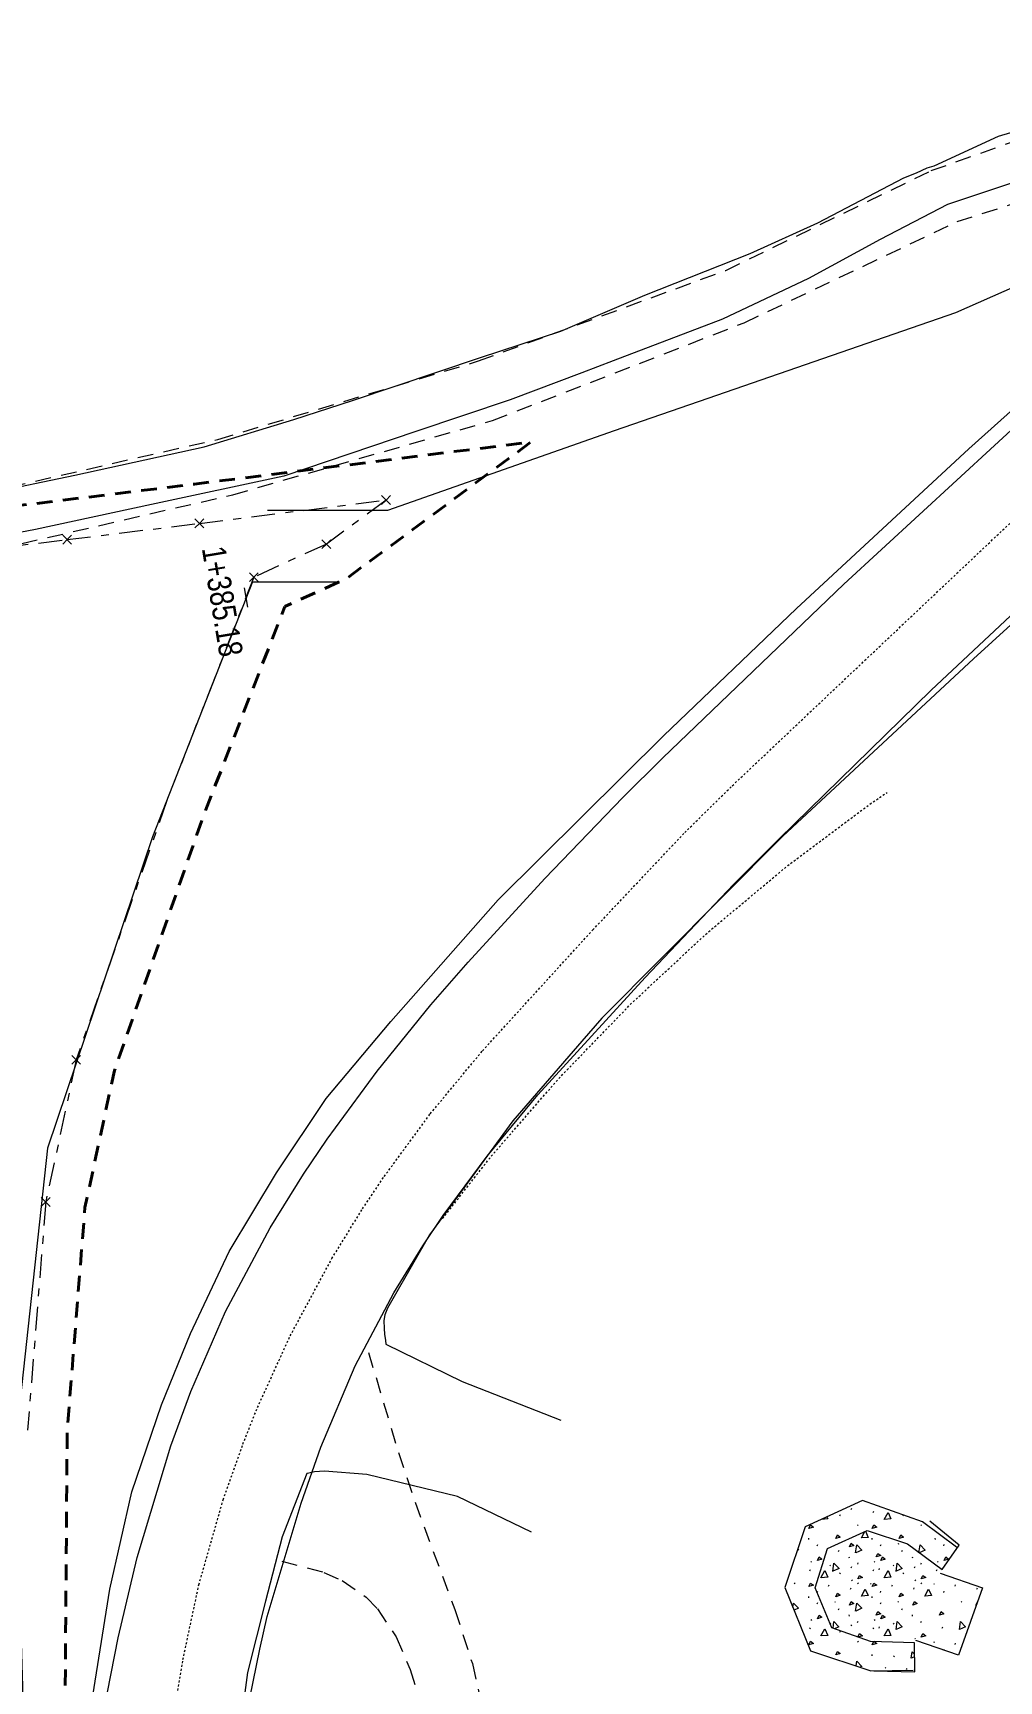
# Model space of a CAD drawing. Header units: metres. Extents: x -703672 to 3951284, y -4124475 to 4104628.
# Drawn here: x 328178.7 to 328227.6, y 4104501.9 to 4104585.2 of the extents above; entities that cross this region are included whole.
import ezdxf

# ---------------------------------------------------------------- set-up
doc = ezdxf.new("R2010")
doc.units = ezdxf.units.M
doc.header["$MEASUREMENT"] = 0
for name, pattern in [('DGN Style 2', [1.3283826688107345, 0.7970296012864407, -0.5313530675242938]), ('DGN Style 4', [0.014126028800000004, 0.007063014400000002, -0.003531507200000001, 0, -0.003531507200000001]), ('DGN Style 7', [2.6567653376214695, 1.195544401929661, -0.5313530675242938, 0.3985148006432204, -0.5313530675242938])]:
    doc.linetypes.add(name, pattern=pattern)
for name, color, linetype, lineweight in [('C-ALGN-STAT1', 8, 'Continuous', 0), ('C-PROP-BASE', 2, 'CONLMT', 0), ('C-PROP-CONS(Alpha)', 7, 'DGN Style 2', 40), ('C-ROAD-UPVD', 253, 'Continuous', 0), ('V-ANNO-PATT', 9, 'Continuous', 0), ('V-ROAD-ASPH', 9, 'Continuous', 0), ('V-SITE-FENC', 251, 'FENCE', 0), ('V-SITE-STRC', 253, 'Continuous', 0), ('V-SITE-WALK', 7, 'Continuous', 0), ('V-TOPO-BKLN', 7, 'DGN Style 4', 0)]:
    doc.layers.add(name, color=color, linetype=linetype, lineweight=lineweight)
doc.styles.add('Style-ENGINEERING', font='ENGINEERING.shx')
doc.linetypes.add('CONLMT', pattern='A,0.10417,-0.00902625,[2,dgnlstyle-tsaec.shx,S=4.133597883597883e-05,R=0,X=0,Y=0],-0.00902625', length=0.1222225)
doc.linetypes.add('FENCE', pattern='A,0.1,-0.01302,[7,dgnlstyle-tsaec.shx,S=0.0001240079365079365,R=0,X=0,Y=0],-0.01302', length=0.12604)

msp = doc.modelspace()

# ---------------------------------------------------------------- linework, layer by layer
at = {"layer": 'C-ALGN-STAT1', "transparency": 33554661, "flags": 128}
msp.add_lwpolyline([(328189.3951021581, 4104557.156681331), (328189.558749661, 4104556.170162455)], dxfattribs=at)
msp.add_lwpolyline([(328189.3951021581, 4104557.156681331), (328189.558749661, 4104556.170162455)], dxfattribs=at)
at = {"layer": 'C-PROP-BASE', "linetype": 'ByBlock'}
for p, q in [((328196.3354283276, 4104561.809535928), (328196.7844411339, 4104561.360523122)), ((328196.5601592376, 4104561.584805018), (328196.3356528346, 4104561.360298615)), ((328196.5601592376, 4104561.584805018), (328196.784890147, 4104561.809535928)), ((328186.8974283276, 4104560.629535928), (328187.3464411339, 4104560.180523122)), ((328187.1221592376, 4104560.404805018), (328186.8976528345, 4104560.180298615)), ((328187.1221592376, 4104560.404805018), (328187.346890147, 4104560.629535927)), ((328180.2134283276, 4104559.810535928), (328180.6624411339, 4104559.361523122)), ((328180.4381592376, 4104559.585805018), (328180.2136528346, 4104559.361298615)), ((328180.4381592376, 4104559.585805018), (328180.6628901471, 4104559.810535927)), ((328193.3204283276, 4104559.581535928), (328193.7694411339, 4104559.132523122)), ((328193.5451592376, 4104559.356805018), (328193.769890147, 4104559.581535927)), ((328193.5451592376, 4104559.356805018), (328193.3206528345, 4104559.132298615)), ((328189.6504283276, 4104557.910535928), (328190.0994411339, 4104557.461523122)), ((328189.8751592376, 4104557.685805018), (328190.099890147, 4104557.910535927)), ((328189.8751592376, 4104557.685805018), (328189.6506528346, 4104557.461298615)), ((328180.6714283277, 4104533.530535928), (328181.120441134, 4104533.081523122)), ((328180.8961592377, 4104533.305805018), (328180.6716528346, 4104533.081298615)), ((328180.8961592377, 4104533.305805018), (328181.1208901471, 4104533.530535928)), ((328179.1314283276, 4104526.354535928), (328179.5804411339, 4104525.905523122)), ((328179.3561592376, 4104526.129805018), (328179.1316528345, 4104525.905298615)), ((328179.3561592376, 4104526.129805018), (328179.580890147, 4104526.354535928))]:
    msp.add_line(p, q, dxfattribs=at)
at = {"layer": 'C-PROP-BASE', "color": 251, "linetype": 'DGN Style 7'}
msp.add_lwpolyline([(328168.4451592375, 4104558.143805018), (328180.4381592374, 4104559.585805019), (328187.1221592374, 4104560.404805019), (328196.5601592371, 4104561.584805018), (328193.5451592374, 4104559.356805019), (328189.8751592375, 4104557.685805018), (328185.4841592374, 4104546.412805018), (328180.8961592375, 4104533.305805018), (328179.3561592374, 4104526.129805018), (328178.4391592373, 4104514.595805017)], dxfattribs=at)
at = {"layer": 'C-PROP-CONS(Alpha)', "color": 9, "transparency": 33554661, "flags": 128}
msp.add_lwpolyline([(328051.3527000129, 4102748.37939936), (328033.3155557459, 4102763.759859016), (328008.635876491, 4102785.194791595), (328001.0587122234, 4102791.754994317), (327978.7635198684, 4102811.492673358), (327966.1439298082, 4102822.81362133), (327961.8799502737, 4102829.347595384), (327957.057644274, 4102838.760785415), (327950.9142166439, 4102852.447486374), (327944.9108842695, 4102882.46314165), (327922.9503158275, 4102979.617200589), (327922.1960612735, 4102984.074704956), (327896.895254712, 4103096.805002357), (327873.602682129, 4103197.996084934), (327970.2778919048, 4103222.03458913), (327945.2853782952, 4103305.343080384), (327930.2819876203, 4103330.564998057), (327883.5789010234, 4103409.045375251), (327883.5789010235, 4103409.045375251), (327870.9613363898, 4103413.475533437), (327831.8293273544, 4103476.306306486), (327799.6734495071, 4103521.613691107), (327806.6592676204, 4103526.955593927), (327784.9216440988, 4103571.617824119), (327626.2738909589, 4103555.289453546), (327612.5795421994, 4103537.316554541), (327610.912267143, 4103605.482858766), (327464.3899750119, 4103600.408329677), (327376.9287606052, 4103410.137822579), (327521.4700117525, 4103346.727226583), (327528.8281654069, 4103347.647212733), (327568.3287292437, 4103211.27215154), (327234.5934998402, 4103358.397358307), (327245.9429127203, 4103450.162797557), (327247.4057606828, 4103462.282137395), (327240.1466832621, 4103465.304146356), (327209.4846702361, 4103470.912804143), (327163.5775247305, 4103479.173001934), (327097.1773292364, 4103490.791457197), (327094.8037589096, 4103490.336329404), (327087.5669605479, 4103491.465917642), (327077.449539086, 4103494.95888159), (327074.0302851388, 4103496.139353393), (327072.3445527111, 4103496.70369043), (327040.4265800085, 4103507.290822693), (327024.6254833043, 4103509.746641063), (327005.0554566061, 4103511.621346213), (326997.3663593705, 4103513.401218432), (326987.1858611336, 4103509.176851866), (326924.9401869376, 4103516.679666858), (326868.1898380349, 4103514.452095245, -0.4874798272826256), (326842.7291952347, 4103544.504835935), (326855.8128268328, 4103607.653487044), (326872.3549334486, 4103674.829124694), (326885.7849688843, 4103716.963841686), (326897.1820855098, 4103756.392376348), (326911.8079730987, 4103792.562866542), (326942.7784593481, 4103859.495280759), (326985.0309523789, 4103937.170100313), (327038.3759761521, 4104017.339902852), (327049.9699591843, 4104031.93014326), (327093.2772874826, 4104085.216318096), (327121.0561478767, 4104115.05712215), (327147.4927338528, 4104141.109056442), (327201.0579048989, 4104189.950156559), (327247.8236230445, 4104227.241544621), (327274.2756034104, 4104246.458416275), (327310.9052788371, 4104272.189052842), (327338.7507480193, 4104290.682435896), (327394.3822770293, 4104323.718145463), (327454.7797406209, 4104356.193582261), (327554.8217139727, 4104397.588329164), (327560.1573850386, 4104391.696800068), (327629.8959608893, 4104414.015198105), (327759.0313031515, 4104448.398455133), (327757.2739255879, 4104455.165774307), (328107.0540342975, 4104542.510103815), (328119.3380608568, 4104542.510103815), (328124.6483431717, 4104536.17317302), (328129.4254646109, 4104518.549251009), (328131.921990407, 4104503.029638088), (328135.078302787, 4104500.213224401), (328154.085317786, 4104500.667789092), (328149.8985258908, 4104547.783738694), (328149.7745655841, 4104555.824714896), (328168.0966631506, 4104560.116307975), (328180.1971601305, 4104561.571233069), (328186.8764764442, 4104562.389659171), (328203.8937110046, 4104564.517264253), (328194.5649608789, 4104557.623580912), (328191.4437345657, 4104556.202444898), (328187.3603782359, 4104545.719257489), (328182.8253075863, 4104532.763466077), (328181.3393865761, 4104525.839460123), (328180.4385673145, 4104514.508980992), (328180.3416913476, 4104501.519693172), (328182.9952471908, 4104464.369911368), (328121.0450735461, 4104464.115166628), (328089.3117504606, 4104492.939601823), (327768.6929376793, 4104411.193379837), (327762.394272341, 4104435.44831491), (327630.6153729495, 4104402.081270727), (327568.961239384, 4104381.975780278), (327586.7809209799, 4104362.299684941), (327579.7950375145, 4104360.190021981), (327526.9949811692, 4104339.560635842), (327472.178603134, 4104315.449356015), (327377.0616109308, 4104262.394203749), (327337.8150383515, 4104235.453131521), (327331.8477650884, 4104234.203481648), (327216.3820695355, 4104145.337984444), (327178.5929724798, 4104112.042658567), (327136.6371358891, 4104068.619937841), (327133.1617217513, 4104062.073926368), (327081.9927725713, 4104002.304896605), (327197.9125123062, 4103949.973291562), (327165.5484697489, 4103878.060140899), (327236.1839484199, 4103839.517953459), (327385.373955234, 4103849.829860281), (327376.9496945368, 4103947.711745712), (327522.7087312953, 4103959.659207741), (327570.1209276664, 4103966.104005254), (327619.9429955619, 4103970.187781311), (327675.5802737248, 4103972.189662043), (327840.2462419602, 4103985.686872555), (327861.3262067086, 4103740.757760243), (327930.6420660896, 4103742.354851621), (327992.4427256854, 4103748.227855178), (328033.5029494578, 4103744.724846469), (328070.8848923553, 4103745.586155542), (328069.9830035489, 4103756.769478619), (328241.8330771768, 4103770.442215998), (328288.4642937218, 4103241.598537642), (328052.9743225681, 4103223.495877456), (328046.3409570817, 4103208.988679592), (328077.9633670195, 4102853.33535271), (328045.914018165, 4102815.224954779), (328124.4115326538, 4102748.37939936)], format="xyb", dxfattribs=at)
at = {"layer": 'C-ROAD-UPVD', "linetype": 'Continuous', "flags": 128}
for points in [[(328206.4659347311, 4104570.576029525), (328209.6369347309, 4104571.926029525), (328214.973934731, 4104574.036029525), (328218.388934731, 4104575.582029525), (328222.7389347309, 4104577.859029524), (328223.3839347309, 4104578.117029524), (328223.9229347311, 4104578.369029525), (328224.266934731, 4104578.471029525), (328227.5299347311, 4104579.959029525), (328236.6729347311, 4104582.677029524), (328241.6189347311, 4104584.203029525), (328247.5699347309, 4104585.906029525), (328253.527934731, 4104587.497029525), (328258.1109347311, 4104588.453029525), (328258.537934731, 4104588.528029525), (328261.206934731, 4104589.177029524)], [(328261.464934731, 4104586.394029525), (328252.905934731, 4104585.216029525), (328245.807934731, 4104583.181029525), (328235.378934731, 4104579.692029525), (328228.5919347311, 4104577.724029525), (328224.9379347309, 4104576.519029525), (328221.5479347311, 4104574.738029525), (328217.9229347311, 4104572.783029525), (328213.5669347311, 4104570.718029525), (328208.0359347309, 4104568.612029525), (328206.4659347311, 4104568.017029525)], [(328156.4659347311, 4104558.360029525), (328157.170934731, 4104558.462029525), (328158.6649347311, 4104558.673029525), (328160.2359347311, 4104558.893029524), (328161.8469347309, 4104559.141029525), (328166.697934731, 4104559.969029524), (328172.2489347309, 4104561.054029525), (328176.4379347309, 4104561.932029525), (328180.818934731, 4104562.835029525), (328187.3679347311, 4104564.280029525), (328191.8899347309, 4104565.656029525), (328194.858934731, 4104566.618029525), (328201.337934731, 4104568.777029525), (328205.3909347309, 4104570.118029525), (328206.4659347311, 4104570.576029525)], [(328206.4659347311, 4104545.590029525), (328210.5799347309, 4104549.671029524), (328217.3039347311, 4104556.100029524), (328226.0159347309, 4104564.168029524), (328233.615934731, 4104570.967029525)], [(328206.4659347311, 4104568.017029525), (328202.839934731, 4104566.643029524), (328198.067934731, 4104565.048029525), (328191.392934731, 4104562.794029525), (328184.709934731, 4104561.360029525), (328178.839934731, 4104560.102029525), (328170.9019347311, 4104558.589029524)], [(328247.5739347311, 4104541.320029525), (328247.746934731, 4104541.646029525), (328247.7869347311, 4104542.001029524), (328247.7489347309, 4104542.450029525), (328247.7089347311, 4104542.682029525), (328245.1199347309, 4104551.335029525), (328242.3599347309, 4104557.673029525), (328242.246934731, 4104557.900029525), (328239.1569347309, 4104561.134029524), (328237.1349347311, 4104563.180029524), (328236.9309347309, 4104563.190029525), (328236.8159347309, 4104563.181029525), (328226.260934731, 4104553.562029525), (328216.6189347311, 4104544.600029524), (328207.469934731, 4104535.410029524), (328206.4659347311, 4104534.252029525)], [(328180.486934731, 4104478.254029525), (328180.391934731, 4104483.803029525), (328180.6279347311, 4104491.750029525), (328181.4249347309, 4104499.283029525), (328182.5939347311, 4104506.563029524), (328183.7049347309, 4104511.492029524), (328185.213934731, 4104515.878029525), (328186.6719347311, 4104519.488029525), (328188.632934731, 4104523.630029525), (328191.0229347312, 4104527.602029525), (328193.530934731, 4104531.353029524), (328196.8029347309, 4104535.248029524), (328202.2259347311, 4104541.383029525), (328206.4659347311, 4104545.590029525)], [(328206.4659347311, 4104534.252029525), (328202.9719347309, 4104530.222029524), (328198.7599347311, 4104524.469029524), (328196.902934731, 4104521.238029525), (328196.6339347309, 4104520.765029524), (328196.5019347309, 4104520.419029525), (328196.4559347311, 4104520.148029524), (328196.464934731, 4104519.735029525), (328196.4859347311, 4104519.456029525), (328196.5269347311, 4104519.137029524), (328196.5539347311, 4104518.948029525), (328200.4039347309, 4104517.063029524), (328205.3899347309, 4104515.099029525)], [(328203.908934731, 4104509.446029525), (328200.1749347309, 4104511.246029525), (328195.584934731, 4104512.355029525), (328193.453934731, 4104512.533029525), (328192.9409347309, 4104512.493029525), (328192.655934731, 4104512.426029525), (328192.5539347311, 4104512.405029525), (328191.3129347309, 4104509.218029525), (328190.4609347309, 4104505.961029524), (328189.561934731, 4104502.355029525), (328188.953934731, 4104497.819029524), (328188.5639347311, 4104493.720029525), (328188.0129347311, 4104486.652029525), (328187.9689347311, 4104479.787029525), (328188.0429347309, 4104478.254029525)]]:
    msp.add_lwpolyline(points, dxfattribs=at)
at = {"layer": 'V-ANNO-PATT'}
for p, q in [((328219.5050106219, 4104510.276603653, 11.89368751926842), (328219.5334906589, 4104510.340523635, 11.89367163345256)), ((328220.0804505146, 4104510.588363563, 11.89411149354505), (328220.1089305517, 4104510.652283545, 11.89409560772918)), ((328221.1886896537, 4104510.439963606, 11.8954973878721), (328221.2171696908, 4104510.503963587, 11.89548144122845)), ((328222.7050085106, 4104510.276603653, 11.89736342714606), (328222.720354987, 4104510.311046954, 11.89735486706948)), ((328220.3930896389, 4104509.821963784, 11.89505335987416), (328220.4214895829, 4104509.779323797, 11.89511840476315)), ((328223.5930875276, 4104509.821963784, 11.8987292677518), (328223.6214874717, 4104509.779323797, 11.89879431264079)), ((328217.9112506811, 4104509.140443982, 11.89272060947717), (328217.9183706206, 4104509.076524, 11.89277738976817)), ((328218.3542100595, 4104508.76340409, 11.89351612835083), (328218.3826100967, 4104508.827404072, 11.89350008980949)), ((328221.1112485698, 4104509.140443982, 11.89639651735481), (328221.1183685093, 4104509.076524, 11.89645329764581)), ((328221.5542079482, 4104508.76340409, 11.89719203622847), (328221.5826079854, 4104508.827404072, 11.89717599768713)), ((328222.4421021198, 4104508.891042219, 11.09429959336469), (328222.4704586656, 4104508.848409236, 11.09254896123331)), ((328224.3112464585, 4104509.140443982, 11.90007242523245), (328224.318366398, 4104509.076524, 11.90012920552346)), ((328224.754205837, 4104508.76340409, 11.90086794410611), (328224.7826058741, 4104508.827404072, 11.90085190556476)), ((328218.0425295703, 4104507.967964321, 11.89376290553705), (328218.0710095144, 4104507.925324333, 11.89382804232373)), ((328218.9994887811, 4104507.787164372, 11.89499965656996), (328219.0278887251, 4104507.744524385, 11.89506470145895)), ((328219.4339690927, 4104508.472124175, 11.89497794551231), (328219.4624491298, 4104508.536124156, 11.89496199886866)), ((328219.9613071502, 4104508.209634379, 11.16736785849888), (328219.9683830172, 4104508.145724899, 11.16596385646568)), ((328220.4037692393, 4104507.832656431, 11.14528508181697), (328220.432192375, 4104507.896645898, 11.14546793660377)), ((328221.2425274591, 4104507.967964321, 11.89743881341468), (328221.2710074031, 4104507.925324333, 11.89750395020137)), ((328222.1994866698, 4104507.787164372, 11.8986755644476), (328222.2278866138, 4104507.744524385, 11.89874060933659)), ((328222.6339669814, 4104508.472124175, 11.89865385338994), (328222.6624470185, 4104508.536124156, 11.8986379067463)), ((328223.1594110123, 4104508.209634379, 11.05722391938104), (328223.1664868793, 4104508.145724899, 11.05581991734785)), ((328223.6018731014, 4104507.832656431, 11.03514114269913), (328223.6302962372, 4104507.896645898, 11.03532399748593)), ((328224.4425253478, 4104507.967964321, 11.90111472129232), (328224.4710052919, 4104507.925324333, 11.90117985807901)), ((328217.9886891969, 4104507.499724456, 11.89405708338155), (328218.017169234, 4104507.563724437, 11.8940411367379)), ((328219.5050080538, 4104507.336364503, 11.8959231226555), (328219.5334880909, 4104507.400284484, 11.89590723683963)), ((328220.0804479464, 4104507.648124414, 11.89634709693213), (328220.1089279835, 4104507.712044394, 11.89633121111627)), ((328220.0917772204, 4104507.03734734, 11.1415910006412), (328220.1202137187, 4104506.994714357, 11.13983761491134)), ((328221.1886870856, 4104507.499724456, 11.89773299125919), (328221.2171671228, 4104507.563724437, 11.89771704461555)), ((328221.4827075488, 4104507.541424368, 11.10283857346088), (328221.5112106371, 4104507.605413835, 11.1030186746492)), ((328222.7050059425, 4104507.336364503, 11.89959903053314), (328222.7334859796, 4104507.400284484, 11.89958314471728)), ((328223.2804458351, 4104507.648124414, 11.90002300480977), (328223.3089258722, 4104507.712044394, 11.90000711899391)), ((328223.2898810824, 4104507.03734734, 11.03144706152337), (328223.3183175809, 4104506.994714357, 11.02969367579351)), ((328224.3886849743, 4104507.499724456, 11.90140889913683), (328224.4171650115, 4104507.563724437, 11.90139295249318)), ((328217.1930891821, 4104506.881724634, 11.8936130553836), (328217.2214891261, 4104506.839084647, 11.8936781002726)), ((328217.911248113, 4104506.200204831, 11.89495621286425), (328217.9183680525, 4104506.13628485, 11.89501299315526)), ((328218.354892381, 4104506.405851285, 11.18994488368884), (328218.3833954195, 4104506.469760765, 11.19012353439935)), ((328218.9301860827, 4104506.717559977, 11.1757907618551), (328218.9586891211, 4104506.781469458, 11.17596941256561)), ((328220.0376767361, 4104506.569184401, 11.13495452580611), (328220.0661798245, 4104506.633173868, 11.13513462699443)), ((328220.3930870708, 4104506.881724634, 11.89728896326125), (328220.4214870148, 4104506.839084647, 11.89735400815024)), ((328221.0480572819, 4104506.856577095, 11.10537437580173), (328221.0764138277, 4104506.813944112, 11.10362374367035)), ((328221.1112460017, 4104506.200204831, 11.89863212074189), (328221.1183659412, 4104506.13628485, 11.8986889010329)), ((328221.552996243, 4104506.405851285, 11.07980094457101), (328221.5814992815, 4104506.469760765, 11.07997959528151)), ((328222.1282899447, 4104506.717559977, 11.06564682273726), (328222.1567929832, 4104506.781469458, 11.06582547344778)), ((328223.2357805982, 4104506.569184401, 11.02481058668828), (328223.2642836866, 4104506.633173868, 11.0249906878766)), ((328223.5930849595, 4104506.881724634, 11.90096487113888), (328223.6214849035, 4104506.839084647, 11.90102991602787)), ((328224.2461611441, 4104506.856577095, 10.9952304366839), (328224.2745176898, 4104506.813944112, 10.99347980455251)), ((328224.7511001051, 4104506.405851285, 10.96965700545316), (328224.7796031435, 4104506.469760765, 10.96983565616368)), ((328225.3263938068, 4104506.717559977, 10.95550288361943), (328225.3548968453, 4104506.781469458, 10.95568153432994)), ((328226.4338844604, 4104506.569184401, 10.91466664757044), (328226.4623875486, 4104506.633173868, 10.91484674875876)), ((328218.3542074915, 4104505.82316494, 11.89575173173792), (328218.3826075286, 4104505.887164922, 11.89573569319657)), ((328219.2421622609, 4104505.951286107, 11.15113412160179), (328219.2705188067, 4104505.908653125, 11.1493834894704)), ((328219.4339665246, 4104505.531885025, 11.89721354889939), (328219.4624465617, 4104505.595885006, 11.89719760225574)), ((328219.9594711534, 4104505.269878269, 11.11405844761814), (328219.9665470204, 4104505.205968788, 11.11265444558494)), ((328221.5542053802, 4104505.82316494, 11.89942763961555), (328221.5826054174, 4104505.887164922, 11.89941160107421)), ((328222.440266123, 4104505.951286107, 11.04099018248395), (328222.4686226687, 4104505.908653125, 11.03923955035256)), ((328222.6339644133, 4104505.531885025, 11.90088945677703), (328222.6624444504, 4104505.595885006, 11.90087351013339)), ((328223.1575750155, 4104505.269878269, 11.00391450850031), (328223.1646508825, 4104505.205968788, 11.00251050646711)), ((328225.6383699852, 4104505.951286107, 10.93084624336611), (328225.6667265308, 4104505.908653125, 10.92909561123473)), ((328217.9886866289, 4104504.559485306, 11.89629268676863), (328218.017166666, 4104504.623485287, 11.89627674012499)), ((328218.0425270023, 4104505.02772517, 11.89599850892412), (328218.0710069463, 4104504.985085182, 11.89606364571082)), ((328218.999486213, 4104504.846925222, 11.89723525995704), (328219.027886157, 4104504.804285234, 11.89730030484603)), ((328219.5050054857, 4104504.396125353, 11.89815872604259), (328219.5334855228, 4104504.460045335, 11.89814284022673)), ((328220.0804453783, 4104504.707885263, 11.89858270031922), (328220.1089254154, 4104504.771805244, 11.89856681450335)), ((328220.4019332425, 4104504.892900319, 11.09197567093623), (328220.4303563782, 4104504.956889787, 11.09215852572303)), ((328221.1886845176, 4104504.559485306, 11.89996859464627), (328221.2171645547, 4104504.623485287, 11.89995264800263)), ((328221.242524891, 4104505.02772517, 11.89967441680177), (328221.271004835, 4104504.985085182, 11.89973955358845)), ((328221.4808715519, 4104504.601668257, 11.04952916258014), (328221.5093746402, 4104504.665657724, 11.04970926376846)), ((328222.1994841017, 4104504.846925222, 11.90091116783468), (328222.2278840458, 4104504.804285234, 11.90097621272368)), ((328223.6000371046, 4104504.892900319, 10.98183173181839), (328223.6284602403, 4104504.956889787, 10.9820145866052)), ((328224.678975414, 4104504.601668257, 10.9393852234623), (328224.7074785024, 4104504.665657724, 10.93956532465062)), ((328220.3930845027, 4104503.941485485, 11.89952456664833), (328220.4214844467, 4104503.898845497, 11.89958961153732)), ((328223.2880450857, 4104504.097591229, 10.97813765064263), (328223.316481584, 4104504.054958246, 10.97638426491277)), ((328224.2443251473, 4104503.916820983, 10.94192102580315), (328224.272681693, 4104503.874188001, 10.94017039367177)), ((328225.32455781, 4104503.777803866, 10.90219347273869), (328225.3530608484, 4104503.841713347, 10.9023721234492)), ((328221.1112434337, 4104503.259965681, 11.90086772412899), (328221.1183633731, 4104503.1960457, 11.90092450441999)), ((328222.2344075525, 4104503.144975611, 11.59535042665423), (328222.2631287531, 4104503.194517786, 11.555004721156)), ((328224.7600262898, 4104503.490226125, 10.91641504953481), (328224.7777671467, 4104503.530004654, 10.91652624528295)), ((328221.7973484119, 4104502.614750485, 12.02637675388608), (328221.825586869, 4104502.58174301, 12.05353970286414)), ((328222.8777640673, 4104502.50712011, 12.12084556886587), (328222.9064849658, 4104502.556600356, 12.08055050787757))]:
    msp.add_line(p, q, dxfattribs=at)
at = {"layer": 'V-ANNO-PATT', "extrusion": (-0.001148720878686778, 0.000760347746221001, 0.9999990511553738), "elevation": 2755.716216192596, "flags": 128}
msp.add_lwpolyline([(328221.5430803478, 4104509.176008538), (328221.7349203479, 4104509.538248539), (328221.8841203477, 4104509.204408538), (328221.5502003478, 4104509.17600854)], dxfattribs=at)
at = {"layer": 'V-ANNO-PATT', "extrusion": (-0.001148720881531295, 0.0007603477496951992, 0.9999990511553678), "elevation": 2755.716229518851, "flags": 128}
msp.add_lwpolyline([(328217.7361203465, 4104508.728408526), (328217.8213203461, 4104508.906008525), (328217.9634003464, 4104508.799448527), (328217.7361203465, 4104508.728408526)], dxfattribs=at)
at = {"layer": 'V-ANNO-PATT', "extrusion": (6.28628525024134e-05, 0.000118700013707301, 0.9999999909792844), "elevation": 519.7308889232252, "flags": 128}
msp.add_lwpolyline([(328218.5445749595, 4104510.052067293), (328218.5460959206, 4104510.054939229)], dxfattribs=at)
at = {"layer": 'V-ANNO-PATT', "extrusion": (-0.001148720877803527, 0.0007603477448887193, 0.9999990511553759), "elevation": 2755.716211014128, "flags": 128}
msp.add_lwpolyline([(328218.6357910552, 4104509.312546953), (328218.684120348, 4104509.20440854), (328218.350200348, 4104509.176008541)], dxfattribs=at)
at = {"layer": 'V-ANNO-PATT', "extrusion": (4.04029676259305e-05, 7.623323785492604e-05, 0.9999999962780469), "elevation": 337.3237523866079, "flags": 128}
msp.add_lwpolyline([(328220.5955218727, 4104509.140090368), (328220.7697768711, 4104509.468878658)], dxfattribs=at)
at = {"layer": 'V-ANNO-PATT', "extrusion": (0.0344143162948247, -0.01814172236970312, 0.9992429798319429), "elevation": -63156.22392671904, "flags": 128}
msp.add_lwpolyline([(3783955.448166218, 1622473.27980625), (3783955.236635724, 1622473.010426713), (3783955.05588446, 1622473.292628957)], dxfattribs=at)
at = {"layer": 'V-ANNO-PATT', "extrusion": (-0.001148720882347998, 0.0007603477486062634, 0.9999990511553678), "elevation": 2755.716224781242, "flags": 128}
msp.add_lwpolyline([(328220.9361203464, 4104508.728408535), (328221.0213203461, 4104508.906008534), (328221.1634003463, 4104508.799448533), (328220.9361203464, 4104508.728408535)], dxfattribs=at)
at = {"layer": 'V-ANNO-PATT', "extrusion": (-0.001148720879585472, 0.0007603477508557408, 0.9999990511553691), "elevation": 2755.716234920959, "flags": 128}
msp.add_lwpolyline([(328219.0904403479, 4104508.22056853), (328219.175640348, 4104508.398168531), (328219.3177203477, 4104508.29160853), (328219.0904403479, 4104508.22056853)], dxfattribs=at)
at = {"layer": 'V-ANNO-PATT', "extrusion": (0.0344143163443592, -0.01814172236367276, 0.9992429798303463), "elevation": -63156.22388570907, "flags": 128}
msp.add_lwpolyline([(3783954.37486052, 1622473.624569548), (3783954.571701052, 1622473.631959109), (3783954.543638024, 1622473.456590279), (3783954.37486052, 1622473.624569548)], dxfattribs=at)
at = {"layer": 'V-ANNO-PATT', "extrusion": (-0.001148720878489901, 0.0007603477467669033, 0.9999990511553737), "elevation": 2755.716218497877, "flags": 128}
msp.add_lwpolyline([(328220.0954003481, 4104507.48984854), (328220.1517203479, 4104507.89584854), (328220.4061203481, 4104507.63312854), (328220.1020403481, 4104507.492248541)], dxfattribs=at)
at = {"layer": 'V-ANNO-PATT', "extrusion": (-0.001148720877997491, 0.0007603477494770999, 0.9999990511553721), "elevation": 2755.716229783529, "flags": 128}
msp.add_lwpolyline([(328222.2904403479, 4104508.22056853), (328222.375640348, 4104508.398168529), (328222.517720348, 4104508.291608531), (328222.2904403479, 4104508.22056853)], dxfattribs=at)
at = {"layer": 'V-ANNO-PATT', "extrusion": (-0.001148720878687125, 0.0007603477475769058, 0.9999990511553728), "elevation": 2755.716221757811, "flags": 128}
msp.add_lwpolyline([(328223.295400348, 4104507.489848541), (328223.3517203478, 4104507.895848541), (328223.6061203481, 4104507.633128541), (328223.3020403479, 4104507.492248541)], dxfattribs=at)
at = {"layer": 'V-ANNO-PATT', "extrusion": (-0.00114872087918064, 0.0007603477475466103, 0.9999990511553722), "elevation": 2755.716221471477, "flags": 128}
msp.add_lwpolyline([(328217.1679669371, 4104507.672529733), (328217.2061203478, 4104507.633128538), (328217.1452846585, 4104507.604943416)], dxfattribs=at)
at = {"layer": 'V-ANNO-PATT', "extrusion": (-0.001148720878597498, 0.0007603477451811428, 0.9999990511553746), "elevation": 2755.716211953792, "flags": 128}
msp.add_lwpolyline([(328218.165480348, 4104507.108648538), (328218.2507603477, 4104507.286248537), (328218.3928403478, 4104507.179688537), (328218.165480348, 4104507.108648538)], dxfattribs=at)
at = {"layer": 'V-ANNO-PATT', "extrusion": (0.03441431630704776, -0.01814172240173778, 0.9992429798309403), "elevation": -63156.22405419362, "flags": 128}
msp.add_lwpolyline([(3783952.885084613, 1622473.796133756), (3783953.270544103, 1622473.935521434), (3783953.156664374, 1622473.587997958), (3783952.890302618, 1622473.791377493)], dxfattribs=at)
at = {"layer": 'V-ANNO-PATT', "extrusion": (0.03441431629158707, -0.01814172237246934, 0.999242979832004), "elevation": -63156.22393913565, "flags": 128}
msp.add_lwpolyline([(3783954.555377388, 1622472.19279601), (3783954.752217919, 1622472.20018557), (3783954.72415489, 1622472.024816741), (3783954.555377388, 1622472.19279601)], dxfattribs=at)
at = {"layer": 'V-ANNO-PATT', "extrusion": (-0.001148720878880944, 0.0007603477453172476, 0.9999990511553742), "elevation": 2755.716212419406, "flags": 128}
msp.add_lwpolyline([(328221.3654803477, 4104507.10864854), (328221.4507603476, 4104507.286248541), (328221.5928403476, 4104507.179688539), (328221.3654803477, 4104507.10864854)], dxfattribs=at)
at = {"layer": 'V-ANNO-PATT', "extrusion": (0.0344143163005981, -0.01814172235533899, 0.9992429798320048), "elevation": -63156.22386586644, "flags": 128}
msp.add_lwpolyline([(3783954.378039289, 1622470.961215493), (3783954.76349878, 1622471.100603171), (3783954.64961905, 1622470.753079694), (3783954.383257294, 1622470.95645923)], dxfattribs=at)
at = {"layer": 'V-ANNO-PATT', "extrusion": (-0.001148720878143986, 0.0007603477452717946, 0.9999990511553752), "elevation": 2755.716212474734, "flags": 128}
msp.add_lwpolyline([(328224.5654803485, 4104507.108648546), (328224.6507603484, 4104507.286248547), (328224.7928403484, 4104507.179688548), (328224.5654803485, 4104507.108648546)], dxfattribs=at)
at = {"layer": 'V-ANNO-PATT', "extrusion": (-0.001148720876993997, 0.0007603477463193408, 0.9999990511553757), "elevation": 2755.716217151839, "flags": 128}
msp.add_lwpolyline([(328218.3430803483, 4104506.235768538), (328218.5349203483, 4104506.598008539), (328218.6841203482, 4104506.264168536), (328218.3502003482, 4104506.235768538)], dxfattribs=at)
at = {"layer": 'V-ANNO-PATT', "extrusion": (0.03441431634201036, -0.01814172237348783, 0.999242979830249), "elevation": -63156.22392676603, "flags": 128}
msp.add_lwpolyline([(3783953.14146227, 1622472.490747611), (3783953.338340085, 1622472.498066391), (3783953.310277056, 1622472.322697562), (3783953.14146227, 1622472.490747611)], dxfattribs=at)
at = {"layer": 'V-ANNO-PATT', "extrusion": (-0.001148720877813852, 0.0007603477469047435, 0.9999990511553742), "elevation": 2755.716219285539, "flags": 128}
msp.add_lwpolyline([(328221.5430803481, 4104506.23576854), (328221.7349203482, 4104506.598008538), (328221.8841203484, 4104506.264168538), (328221.5502003483, 4104506.23576854)], dxfattribs=at)
at = {"layer": 'V-ANNO-PATT', "extrusion": (0.03441431628936403, -0.0181417223072099, 0.9992429798332656), "elevation": -63156.22367200754, "flags": 128}
msp.add_lwpolyline([(3783954.634251775, 1622469.656217157), (3783954.83112959, 1622469.663535937), (3783954.803066562, 1622469.488167107), (3783954.634251775, 1622469.656217157)], dxfattribs=at)
at = {"layer": 'V-ANNO-PATT', "extrusion": (-0.001148720879502931, 0.0007603477529137153, 0.9999990511553678), "elevation": 2755.716243395015, "flags": 128}
msp.add_lwpolyline([(328217.7361203476, 4104505.788168524), (328217.8213203475, 4104505.965768524), (328217.9634003475, 4104505.859208526), (328217.7361203476, 4104505.788168524)], dxfattribs=at)
at = {"layer": 'V-ANNO-PATT', "extrusion": (-0.001148720881557133, 0.0007603477482268615, 0.999999051155369), "elevation": 2755.716223483563, "flags": 128}
msp.add_lwpolyline([(328219.090440347, 4104505.280328538), (328219.1756403469, 4104505.457928538), (328219.3177203468, 4104505.351368538), (328219.090440347, 4104505.280328538)], dxfattribs=at)
at = {"layer": 'V-ANNO-PATT', "extrusion": (0.03441431628868279, -0.01814172234005329, 0.9992429798326926), "elevation": -63156.22380703693, "flags": 128}
msp.add_lwpolyline([(3783952.452142783, 1622471.926353409), (3783952.862044694, 1622471.925444345), (3783952.636212338, 1622471.637851692), (3783952.455461073, 1622471.920053937)], dxfattribs=at)
at = {"layer": 'V-ANNO-PATT', "extrusion": (-0.00114872087984315, 0.00076034775246009, 0.9999990511553678), "elevation": 2755.716241421441, "flags": 128}
msp.add_lwpolyline([(328220.9361203471, 4104505.788168521), (328221.0213203472, 4104505.96576852), (328221.1634003471, 4104505.859208522), (328220.9361203471, 4104505.788168521)], dxfattribs=at)
at = {"layer": 'V-ANNO-PATT', "extrusion": (-0.001148720880195964, 0.0007603477475738678, 0.9999990511553711), "elevation": 2755.716221250103, "flags": 128}
msp.add_lwpolyline([(328222.2904403471, 4104505.280328533), (328222.3756403473, 4104505.457928535), (328222.5177203472, 4104505.351368533), (328222.2904403471, 4104505.280328533)], dxfattribs=at)
at = {"layer": 'V-ANNO-PATT', "extrusion": (0.03441431632979983, -0.0181417223631162, 0.999242979830858), "elevation": -63156.22388820331, "flags": 128}
msp.add_lwpolyline([(3783953.94345867, 1622469.095246675), (3783954.353360581, 1622469.094337609), (3783954.127528226, 1622468.806744959), (3783953.946776962, 1622469.088947204)], dxfattribs=at)
at = {"layer": 'V-ANNO-PATT', "extrusion": (-0.001148720878376216, 0.0007603477478779679, 0.9999990511553729), "elevation": 2755.71622309556, "flags": 128}
msp.add_lwpolyline([(328216.92291464, 4104504.747953755), (328216.9517203477, 4104504.955608538), (328217.206120348, 4104504.692888537), (328216.9866318111, 4104504.591199689)], dxfattribs=at)
at = {"layer": 'V-ANNO-PATT', "extrusion": (0.03441431634721062, -0.01814172228024896, 0.9992429798317627), "elevation": -63156.2235423597, "flags": 128}
msp.add_lwpolyline([(3783951.776597563, 1622472.246964681), (3783951.973438093, 1622472.254354241), (3783951.945375064, 1622472.078985411), (3783951.776597563, 1622472.246964681)], dxfattribs=at)
at = {"layer": 'V-ANNO-PATT', "extrusion": (-0.001148720878753588, 0.0007603477477210397, 0.9999990511553726), "elevation": 2755.716222327591, "flags": 128}
msp.add_lwpolyline([(328220.0954003476, 4104504.549608533), (328220.1517203477, 4104504.955608534), (328220.4061203477, 4104504.692888536), (328220.1020403478, 4104504.552008535)], dxfattribs=at)
at = {"layer": 'V-ANNO-PATT', "extrusion": (0.03441431638661164, -0.01814172231404354, 0.9992429798297923), "elevation": -63156.22366813749, "flags": 128}
msp.add_lwpolyline([(3783951.957985445, 1622470.813156906), (3783952.154825975, 1622470.820546466), (3783952.126762948, 1622470.645177637), (3783951.957985445, 1622470.813156906)], dxfattribs=at)
at = {"layer": 'V-ANNO-PATT', "extrusion": (0.0344143163534996, -0.01814172228326817, 0.9992429798314914), "elevation": -63156.22355268784, "flags": 128}
msp.add_lwpolyline([(3783953.267975612, 1622469.415715707), (3783953.464816143, 1622469.423105268), (3783953.436753113, 1622469.247736438), (3783953.267975612, 1622469.415715707)], dxfattribs=at)
at = {"layer": 'V-ANNO-PATT', "extrusion": (0.03441431636065283, -0.01814172239877794, 0.9992429798291478), "elevation": -63156.22402445038, "flags": 128}
msp.add_lwpolyline([(3783953.445718864, 1622467.990394543), (3783953.642559392, 1622467.997784103), (3783953.614496366, 1622467.822415274), (3783953.445718864, 1622467.990394543)], dxfattribs=at)
at = {"layer": 'V-ANNO-PATT', "extrusion": (0.03441431211135888, -0.01814172036161405, 0.9992429800124809), "elevation": -63156.21705762787, "flags": 128}
msp.add_lwpolyline([(3783954.747726826, 1622466.611836324), (3783954.944567357, 1622466.619225886), (3783954.944396689, 1622466.618159368)], dxfattribs=at)
at = {"layer": 'V-ANNO-PATT', "extrusion": (0.02619324494177478, 0.008189024237183568, 0.999623355970369), "elevation": 42220.10898621231, "flags": 128}
msp.add_lwpolyline([(3819572.425723476, -1537460.300539615), (3819572.425723475, -1537460.274013979)], dxfattribs=at)
at = {"layer": 'V-ANNO-PATT', "extrusion": (-0.001148720877953029, 0.0007603477460404348, 0.9999990511553748), "flags": 128}
for points, elevation in [([(328218.1654803487, 4104504.168408546), (328218.2507603484, 4104504.346008546), (328218.3928403485, 4104504.239448546), (328218.1654803487, 4104504.168408546)], 2755.716215692296), ([(328221.3654803487, 4104504.168408546), (328221.4507603486, 4104504.346008548), (328221.5928403487, 4104504.239448546), (328221.3654803487, 4104504.168408546)], 2755.716215692302)]:
    msp.add_lwpolyline(points, dxfattribs=dict(at, elevation=elevation))
at = {"layer": 'V-ANNO-PATT', "extrusion": (-0.001148720878245803, 0.0007603477467116956, 0.999999051155374), "elevation": 2755.716218351396, "flags": 128}
msp.add_lwpolyline([(328218.3430803476, 4104503.295528533), (328218.5349203477, 4104503.657768534), (328218.6841203477, 4104503.323928535), (328218.3502003479, 4104503.295528535)], dxfattribs=at)
at = {"layer": 'V-ANNO-PATT', "extrusion": (0.03441431631639866, -0.01814172234275339, 0.9992429798316891), "elevation": -63156.22380902262, "flags": 128}
msp.add_lwpolyline([(3783950.351390236, 1622472.443963924), (3783950.671505313, 1622472.559722126), (3783950.557625586, 1622472.21219865), (3783950.363289991, 1622472.360582873)], dxfattribs=at)
at = {"layer": 'V-ANNO-PATT', "extrusion": (-0.001148720879530206, 0.000760347747089482, 0.9999990511553721), "elevation": 2755.716219480459, "flags": 128}
msp.add_lwpolyline([(328221.5430803473, 4104503.295528531), (328221.7349203476, 4104503.657768531), (328221.8841203474, 4104503.323928533), (328221.5502003474, 4104503.295528532)], dxfattribs=at)
at = {"layer": 'V-ANNO-PATT', "extrusion": (0.03441431632698639, -0.01814172233984006, 0.9992429798313774), "elevation": -63156.22379358972, "flags": 128}
msp.add_lwpolyline([(3783951.777726582, 1622469.588380516), (3783952.163186071, 1622469.727768194), (3783952.049306343, 1622469.380244718), (3783951.782944586, 1622469.583624254)], dxfattribs=at)
at = {"layer": 'V-ANNO-PATT', "extrusion": (0.03441431627654509, -0.01814172238133804, 0.9992429798323611), "elevation": -63156.22398047442, "flags": 128}
msp.add_lwpolyline([(3783953.266579828, 1622466.763013086), (3783953.652039317, 1622466.902400764), (3783953.53815959, 1622466.554877288), (3783953.271797833, 1622466.758256823)], dxfattribs=at)
at = {"layer": 'V-ANNO-PATT', "extrusion": (-0.001148720884819356, 0.0007603477512690213, 0.9999990511553629), "elevation": 2755.716234899401, "flags": 128}
msp.add_lwpolyline([(328217.7361203452, 4104502.847928524), (328217.8213203453, 4104503.025528524), (328217.9634003454, 4104502.918968525), (328217.7361203452, 4104502.847928524)], dxfattribs=at)
at = {"layer": 'V-ANNO-PATT', "extrusion": (0.03441431636691433, -0.01814172233361144, 0.9992429798301153), "elevation": -63156.22375491919, "flags": 128}
msp.add_lwpolyline([(3783950.542020705, 1622471.11588481), (3783950.738898521, 1622471.12320359), (3783950.710835492, 1622470.94783476), (3783950.542020705, 1622471.11588481)], dxfattribs=at)
at = {"layer": 'V-ANNO-PATT', "extrusion": (-0.001148720883231375, 0.0007603477498903797, 0.9999990511553657), "elevation": 2755.716229761949, "flags": 128}
msp.add_lwpolyline([(328220.9361203461, 4104502.847928525), (328221.021320346, 4104503.025528524), (328221.1634003459, 4104502.918968527), (328220.9361203461, 4104502.847928525)], dxfattribs=at)
at = {"layer": 'V-ANNO-PATT', "extrusion": (0.0344143163855156, -0.01814172242049423, 0.9992429798278972), "elevation": -63156.22410542448, "flags": 128}
msp.add_lwpolyline([(3783952.030542082, 1622468.291284991), (3783952.227419896, 1622468.298603771), (3783952.199356869, 1622468.123234941), (3783952.030542082, 1622468.291284991)], dxfattribs=at)
at = {"layer": 'V-ANNO-PATT', "extrusion": (-0.0011487208800958, 0.0007603477501753028, 0.9999990511553692), "elevation": 2755.716231960579, "flags": 128}
msp.add_lwpolyline([(328219.0904403474, 4104502.340088527), (328219.1756403472, 4104502.517688528), (328219.3177203473, 4104502.411128526), (328219.0904403474, 4104502.340088527)], dxfattribs=at)
at = {"layer": 'V-ANNO-PATT', "extrusion": (-0.001148720881168125, 0.0007603477485920588, 0.999999051155369), "elevation": 2755.716225110186, "flags": 128}
msp.add_lwpolyline([(328220.1193886392, 4104501.782295493), (328220.1517203472, 4104502.015368529), (328220.4061203472, 4104501.752648529), (328220.3231936618, 4104501.714228667)], dxfattribs=at)
at = {"layer": 'V-ANNO-PATT', "extrusion": (-0.00461800651150658, 0.6330676386229973, 0.7740827080772196), "elevation": 2596921.357054923, "flags": 128}
msp.add_lwpolyline([(-358154.4807760734, -3175279.646911347), (-358154.5409193872, -3175280.052362606), (-358154.6362068191, -3175279.952085025)], dxfattribs=at)
at = {"layer": 'V-ANNO-PATT', "extrusion": (0.245451476847022, 0.08787608651963402, 0.9654177157746845), "elevation": 441261.7573236276, "flags": 128}
msp.add_lwpolyline([(3753676.829867049, -1633975.162129653), (3753676.829867049, -1633975.012347485)], dxfattribs=at)
at = {"layer": 'V-ROAD-ASPH', "linetype": 'DGN Style 2'}
for points in [[(328174.9486413911, 4104561.657613208, 11.11907833177753), (328188.0615274746, 4104564.649179242, 11.17430725360688), (328201.2365794461, 4104568.608890256, 11.03767290737511), (328213.7305183256, 4104573.181043586, 11.22499756569047), (328224.1170339116, 4104578.223500601, 10.90658415794299), (328236.8108367397, 4104582.716598506, 10.96024270200677), (328250.4846931051, 4104586.484942254, 11.02695513230388), (328264.9028694042, 4104589.832480187, 10.94903976923693), (328278.8196593622, 4104593.883534982, 11.10639972837397), (328285.9443953229, 4104597.70779774, 11.11972415177167), (328292.1720663805, 4104602.760551304, 10.98715341518948), (328306.23935112, 4104614.361514295, 10.81663943405611)], [(328175.5579219395, 4104558.78892366, 11.08550526540599), (328188.8089534178, 4104561.85491434, 11.19437716854884), (328201.9439105738, 4104565.603962115, 11.1531284950582), (328214.6627927015, 4104570.539467485, 11.23913128865979), (328225.4383508682, 4104575.652102855, 11.13314949748988), (328237.4621392165, 4104579.466074877, 11.02038734251259), (328250.966269106, 4104583.697444979, 11.01329732622479), (328265.587803318, 4104586.942658907, 10.98387355547503), (328279.5250186182, 4104590.683850477, 11.16731814198267), (328287.8608197259, 4104594.990654283, 10.94076071830347), (328293.8299460187, 4104600.404307998, 10.97392302909591), (328303.6090882258, 4104608.494550437, 10.69287669509731)], [(328195.6713572225, 4104518.526747262, 9.743456533691656), (328197.1851390871, 4104513.464697019, 9.807703147547514), (328198.0241623297, 4104510.960856656, 9.775720427684185), (328200.037007061, 4104505.545171612, 9.559058824003941), (328200.9229507772, 4104502.805420117, 9.411855824214157), (328201.7216144339, 4104499.247907437, 9.229702020807224), (328201.9706273749, 4104497.434076629, 9.151030243180948), (328202.150255591, 4104494.676460052, 9.061237792861682), (328202.4496817983, 4104481.108998753, 8.72599981177595), (328203.2148913291, 4104468.460247492, 8.580583848394802), (328204.1801995594, 4104455.345599957, 8.4792444133506), (328206.310028132, 4104439.905561724, 8.423753165222038)], [(328191.2857182936, 4104507.981840748, 9.78601991998822), (328193.4139924843, 4104507.417999981, 9.635803578388817), (328194.343347339, 4104506.99884345, 9.570068616732478), (328195.5494074068, 4104506.164150803, 9.486265111662618), (328196.1267577875, 4104505.570983859, 9.447599777490929), (328197.0700673526, 4104504.156977131, 9.386444090881362), (328197.7747250566, 4104502.515671182, 9.34002384561827), (328198.1375143096, 4104501.340383687, 9.313215252655937), (328198.6754596036, 4104498.917231521, 9.258599914498191), (328199.0048971248, 4104496.869445505, 9.201122620395772), (328199.40764516, 4104492.898460476, 9.062724017489067), (328199.5870665864, 4104488.991379441, 8.918628646622246), (328199.7240041248, 4104483.669349007, 8.77065715846571), (328199.8431747348, 4104480.878311734, 8.736044808891464), (328200.5788958223, 4104467.517754045, 8.65668589355704), (328201.6800484511, 4104455.446113244, 8.639156302547484), (328203.3050543384, 4104438.760459785, 8.547379811474727)]]:
    msp.add_polyline3d(points, dxfattribs=at)
at = {"layer": 'V-ROAD-ASPH'}
for points in [[(328190.554888924, 4104505.182696772, 9.804848013930375), (328192.27390803, 4104510.920774385, 9.775095663482091), (328193.2625586672, 4104513.737951287, 9.760162392901044), (328194.9977382442, 4104517.855692276, 9.734980614159305), (328196.9475120175, 4104521.540717599, 9.706521948214828), (328198.4131725577, 4104523.910656578, 9.684835883034197), (328199.4545575205, 4104525.45134405, 9.669274273548446), (328201.67018548, 4104528.436832439, 9.635732405299933), (328204.2342942224, 4104531.535242665, 9.59695683653198), (328209.6535297272, 4104537.470103879, 9.531339037965196), (328214.121626706, 4104542.159935459, 9.51171361079922), (328216.4115664201, 4104544.451700363, 9.51627622070977), (328224.1219782981, 4104551.981054822, 9.548396993291291), (328232.1425337517, 4104559.488571743, 9.549810574080709), (328236.9475028642, 4104563.746054729, 9.569278514319834), (328239.4347732255, 4104565.724833373, 9.589939070160867), (328243.3250937402, 4104568.463266254, 9.628870975978955), (328246.7315401541, 4104570.502355396, 9.66402771293184), (328249.0794777158, 4104571.740514766, 9.686549514736079), (328253.9107627748, 4104573.930773536, 9.723367976279931), (328255.703293934, 4104574.635454644, 9.732639043419312), (328259.3338895317, 4104575.899319549, 9.74686140702623), (328263.0297424588, 4104576.975066919, 9.761331537628308)], [(328182.4723354885, 4104501.369390827, 10.01469780645282), (328183.0116335534, 4104504.101624213, 10.00584402439203), (328183.9782436207, 4104508.169469898, 9.996481066872441), (328185.673496564, 4104513.800507979, 9.988280037570199), (328186.6880524761, 4104516.557338682, 9.982841924807559), (328188.4471043651, 4104520.592058414, 9.96792220500653), (328190.7030879154, 4104524.817799225, 9.938151910707788), (328192.3861900703, 4104527.537070145, 9.911585980449296), (328193.5779753728, 4104529.306583323, 9.891658904753768), (328196.1063836284, 4104532.741999795, 9.848235534598501), (328198.8231532153, 4104536.078852984, 9.802384545679487), (328200.7045506054, 4104538.242123809, 9.772800397008012), (328204.5807466062, 4104542.466696215, 9.721962971938545), (328208.5275077414, 4104546.562213054, 9.691303399159096), (328210.5564020444, 4104548.557264734, 9.686743496298647), (328219.7011256685, 4104557.339802021, 9.685455396186931), (328231.1336961144, 4104567.848816815, 9.786816076938209)]]:
    msp.add_polyline3d(points, dxfattribs=at)
at = {"layer": 'V-ROAD-ASPH', "extrusion": (-0.007038562735711521, -0.004105283938442143, -0.9999668020881496)}
msp.add_arc((-328274.8175684866, 4104439.221642902, -19169.95353414468), 95.00811708468495, 357.0821843575321, 13.29595793645173, dxfattribs=at)
at = {"layer": 'V-SITE-FENC', "ltscale": 60}
for p, q in [((328196.6388240332, 4104561.057935189, 10.24861106039187), (328190.5597904953, 4104561.057935189, 10.24861106039187)), ((328189.8019784568, 4104557.451822902, 10.18542076955553), (328194.2078278654, 4104557.451822902, 10.18542076955553))]:
    msp.add_line(p, q, dxfattribs=at)
at = {"layer": 'V-SITE-FENC', "ltscale": 60, "flags": 128}
for points, elevation in [([(328301.6963507748, 4104590.559720456), (328287.7598237214, 4104589.15768095), (328270.749771743, 4104586.171935179), (328256.8213956534, 4104582.686419202), (328241.9688296847, 4104577.442698314), (328228.3656079197, 4104572.370557612), (328225.3506722765, 4104571.035232533), (328212.8281095996, 4104566.710894274), (328208.0839981777, 4104565.072639944), (328196.6388240347, 4104561.057935189)], 10.21972009584244), ([(328189.8019784568, 4104557.451822902), (328184.7505169453, 4104544.5773801), (328179.4417071872, 4104528.848680304), (328177.8146687536, 4104513.803554105), (328178.4332508829, 4104493.374795415), (328179.4225529865, 4104477.374566034), (328180.1529974342, 4104465.01346929), (328181.1203501376, 4104449.719255874), (328182.4764146126, 4104431.583059888), (328184.7039580012, 4104403.325356139), (328185.9983729513, 4104389.130348032), (328187.6211315368, 4104370.712656978), (328187.8483650107, 4104364.817670671), (328187.4650543657, 4104352.507193247)], 10.18542076955553)]:
    msp.add_lwpolyline(points, dxfattribs=dict(at, elevation=elevation))
at = {"layer": 'V-SITE-STRC'}
msp.add_polyline3d([(328221.2158987524, 4104502.443194466, 10.86542345740108), (328223.2893385732, 4104502.399371559, 10.86369979110957), (328223.2835290456, 4104503.862628366, 11.01469169377185), (328221.043927947, 4104503.922133248, 11.08232181427881), (328219.0977798841, 4104504.617889511, 11.13466199283538), (328218.2519656118, 4104506.63679325, 11.17760446532716), (328218.8707399923, 4104508.62652925, 11.15332081303036), (328220.8811738143, 4104509.53406668, 11.11797690612998), (328222.9133113254, 4104508.862281243, 11.07804372711317), (328224.6721248432, 4104507.563724437, 11.02642758376935), (328225.5252891707, 4104508.798193399, 10.82031833151267), (328224.0440331749, 4104510.010514101, 10.85944210657948)], dxfattribs=at)
at = {"layer": 'V-SITE-WALK'}
for points in [[(328225.3923363339, 4104508.6829708, 12.16370833126909), (328223.6850900453, 4104509.969192137, 12.19199023301393), (328220.6398627712, 4104511.048610585, 12.22229763513268), (328217.7540214225, 4104509.723665832, 12.03303741069097), (328216.7221102077, 4104506.649396562, 12.15529487709416), (328218.0182976309, 4104503.460691067, 12.09943850440973), (328221.0691574946, 4104502.441786367, 12.16348767578774), (328223.2028973708, 4104502.482894958, 12.14259728592756)], [(328224.5805567642, 4104507.384721829, 11.04453313015702), (328226.7171964739, 4104506.633173868, 10.88599291505736), (328225.4944145519, 4104503.234997728, 10.86641052662392), (328223.3474210232, 4104503.981006807, 11.03762045313839)]]:
    msp.add_polyline3d(points, dxfattribs=at)
at = {"layer": 'V-TOPO-BKLN', "flags": 128}
msp.add_lwpolyline([(328199.415767225, 4104525.285761935), (328201.8524718897, 4104528.408091493), (328205.3075360695, 4104532.380286644), (328208.9694603622, 4104536.163815706), (328212.8273614172, 4104539.74730045), (328216.8703271283, 4104543.120606214), (328221.0869212995, 4104546.274191028), (328221.892356869, 4104546.812265947)], dxfattribs=at)
at = {"layer": 'V-TOPO-BKLN'}
msp.add_polyline3d([(328185.8689151407, 4104500.471025018, 9.960751303807626), (328186.2931981061, 4104503.013258452, 9.955143473323552), (328187.0991509075, 4104506.792439992, 9.945121571140227), (328188.3274998228, 4104511.088375977, 9.928633867210621), (328189.322765309, 4104513.899191036, 9.914586552778196), (328190.0618579992, 4104515.745621175, 9.903947760445241), (328191.7150687943, 4104519.363906516, 9.879803969570744), (328193.8205018415, 4104523.263969424, 9.848579128575516), (328195.370219337, 4104525.778497577, 9.825063375645485), (328196.4653396826, 4104527.414023552, 9.808095813924155), (328198.797600272, 4104530.580681019, 9.770857405435216), (328201.4345145545, 4104533.763023601, 9.727737296545754), (328207.015076112, 4104539.871209325, 9.651510551863339), (328211.6565299242, 4104544.784404913, 9.62350076080488), (328214.0644152338, 4104547.154636992, 9.622823990961635), (328229.7480878793, 4104561.967476825, 9.645934698824924)], dxfattribs=at)

# ---------------------------------------------------------------- texts
at = {"layer": 'C-ALGN-STAT1', "linetype": 'Continuous', "insert": (328188.8850145834, 4104556.565233391), "char_height": 1.2, "attachment_point": 2, "rotation": 279.4186741732061, "line_spacing_factor": 1.2, "style": 'Style-ENGINEERING'}
msp.add_mtext('\\H1x;\\W0.833333;1+385.18', dxfattribs=at)

doc.saveas('drawing.dxf')
